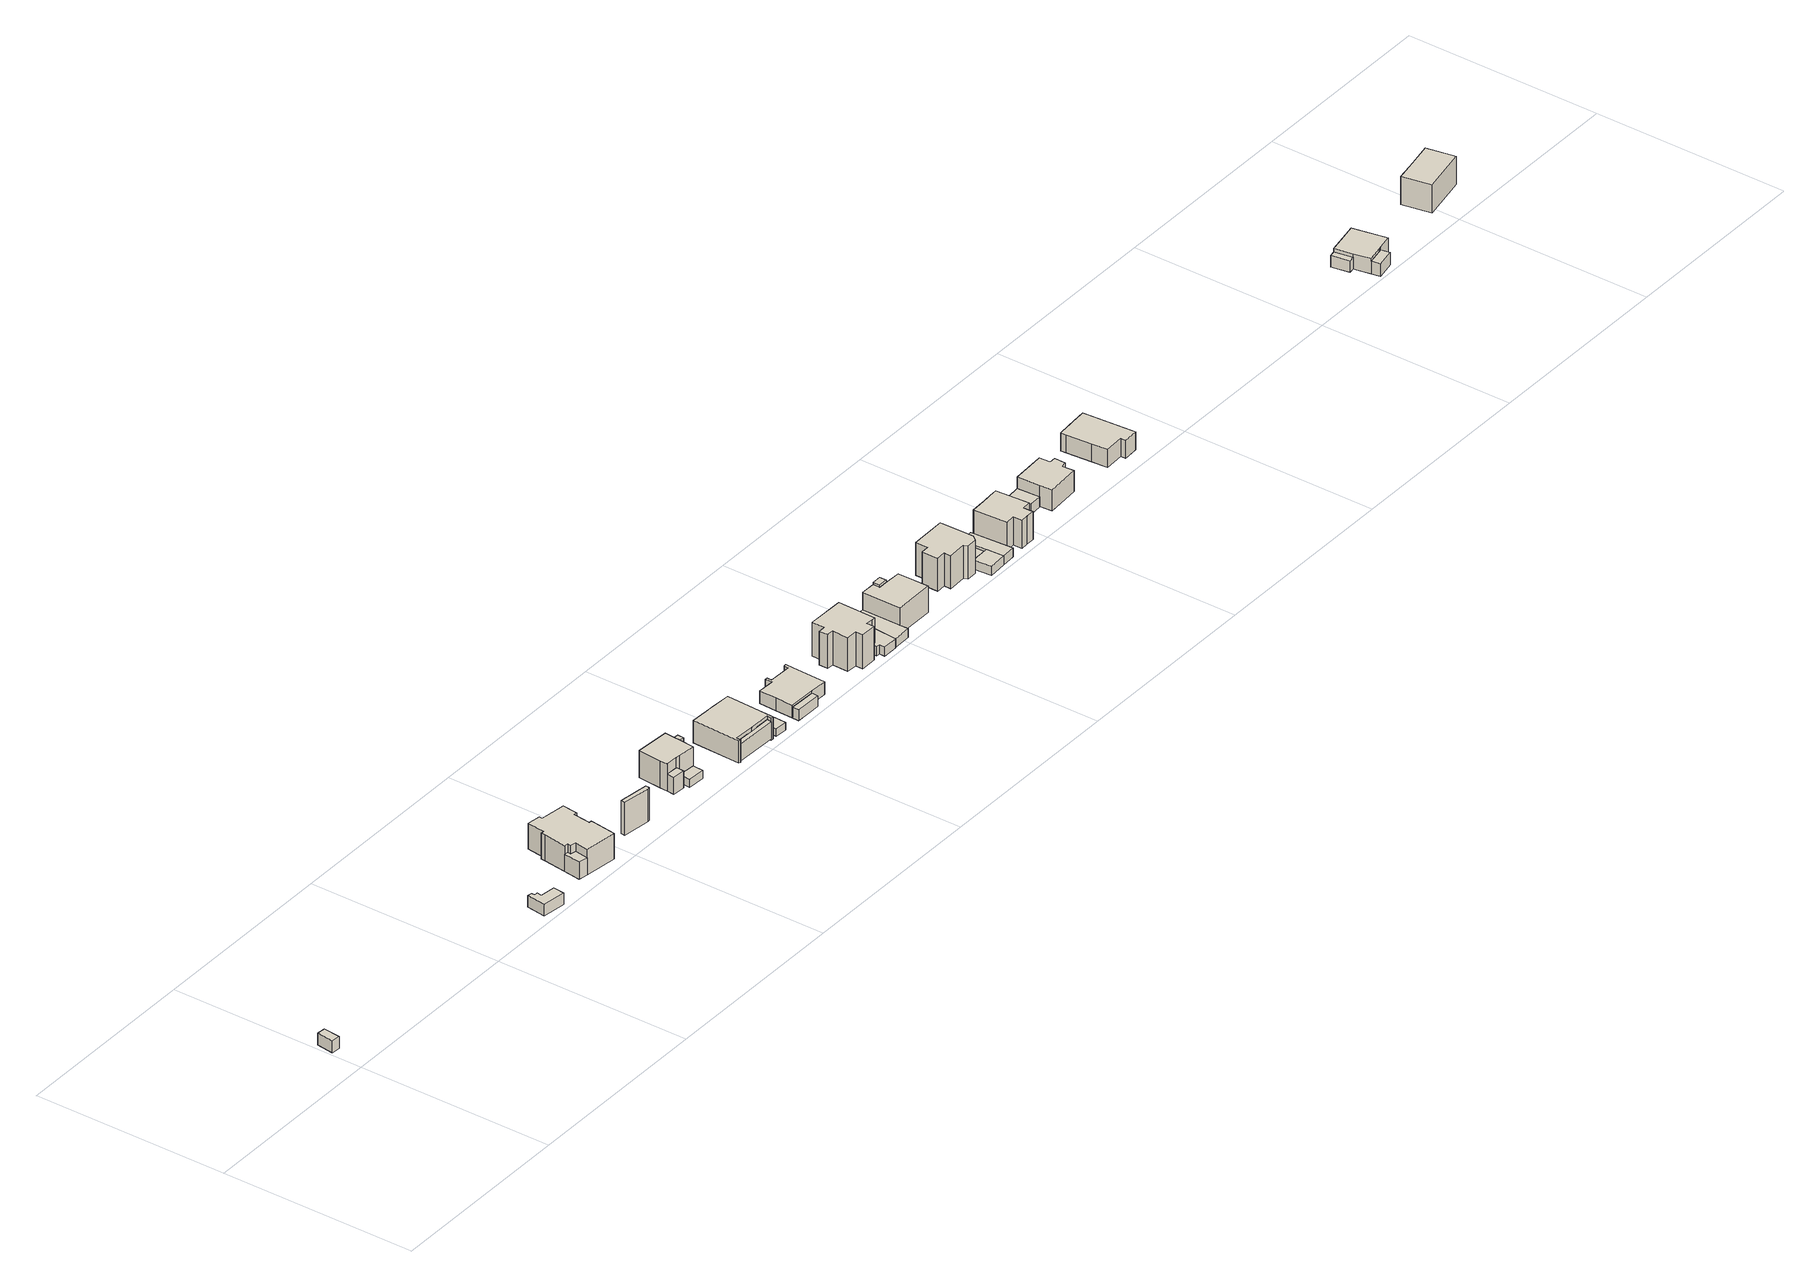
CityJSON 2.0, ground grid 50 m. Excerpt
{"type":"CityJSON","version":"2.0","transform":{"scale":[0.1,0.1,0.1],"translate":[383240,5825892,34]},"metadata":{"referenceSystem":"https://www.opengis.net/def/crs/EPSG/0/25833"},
"CityObjects":{
"building1":{"type":"Building","attributes":{"Gemeindeschluessel":"11000012","BezugspunktDach":"2200","function":"31001_2000","measuredHeight":3.1,"storeysAboveGround":1},"address":[{"country":"Germany","locality":"Berlin","thoroughfareNumber":"50 (2)","thoroughfareName":"Kamener Weg"}],"geometry":[{"type":"Solid","lod":"1","boundaries":[[[[0,1,2,3]],[[4,5,6,7]],[[4,7,3,2]],[[5,4,2,1]],[[6,5,1,0]],[[7,6,0,3]]]]}]},
"building2":{"type":"Building","attributes":{"Gemeindeschluessel":"11000012","BezugspunktDach":"2200","function":"31001_1010","measuredHeight":3,"storeysAboveGround":1},"address":[{"country":"Germany","locality":"Berlin","thoroughfareNumber":"37","thoroughfareName":"Werdohler Weg"}],"geometry":[{"type":"Solid","lod":"1","boundaries":[[[[8,9,10,11,12,13,14,15]],[[16,17,18,19,20,21,22,23]],[[16,23,15,14]],[[17,16,14,13]],[[18,17,13,12]],[[19,18,12,11]],[[20,19,11,10]],[[21,20,10,9]],[[22,21,9,8]],[[23,22,8,15]]]]}]},
"building3":{"type":"Building","attributes":{"Gemeindeschluessel":"11000012","BezugspunktDach":"2200","function":"51009_1610","measuredHeight":4.5,"storeysAboveGround":0},"address":[{"country":"Germany","locality":"Berlin"}],"geometry":[{"type":"Solid","lod":"1","boundaries":[[[[24,25,26,27,28,29]],[[30,31,32,33,34,35]],[[30,35,29,28]],[[31,30,28,27]],[[32,31,27,26]],[[33,32,26,25]],[[34,33,25,24]],[[35,34,24,29]]]]}]},
"building4":{"type":"Building","attributes":{"Gemeindeschluessel":"11000012","BezugspunktDach":"2200","function":"31001_1010","measuredHeight":6.69,"storeysAboveGround":1},"address":[{"country":"Germany","locality":"Berlin","thoroughfareNumber":"35","thoroughfareName":"Werdohler Weg"}],"geometry":[{"type":"Solid","lod":"1","boundaries":[[[[36,37,38,39,40,41,42,43,44,45,46,47,48,49,50,51,52]],[[53,54,55,56,57,58,59,60,61,62,63,64,34,33,32,31,30]],[[53,30,52,51]],[[54,53,51,50]],[[55,54,50,49]],[[56,55,49,48]],[[57,56,48,47]],[[58,57,47,46]],[[59,58,46,45]],[[60,59,45,44]],[[61,60,44,43]],[[62,61,43,42]],[[63,62,42,41]],[[64,63,41,40]],[[34,64,40,39]],[[33,34,39,38]],[[32,33,38,37]],[[31,32,37,36]],[[30,31,36,52]]]]}]},
"building5":{"type":"Building","attributes":{"Gemeindeschluessel":"11000012","BezugspunktDach":"2200","function":"51009_1610","measuredHeight":3.01,"storeysAboveGround":0},"address":[{"country":"Germany","locality":"Berlin"}],"geometry":[{"type":"Solid","lod":"1","boundaries":[[[[65,66,67,68]],[[69,70,71,72]],[[69,72,68,67]],[[70,69,67,66]],[[71,70,66,65]],[[72,71,65,68]]]]}]},
"building6":{"type":"Building","attributes":{"Gemeindeschluessel":"11000012","BezugspunktDach":"2200","function":"51009_1610","measuredHeight":8.63,"storeysAboveGround":0},"address":[{"country":"Germany","locality":"Berlin"}],"geometry":[{"type":"Solid","lod":"1","boundaries":[[[[73,74,75,76,77]],[[78,79,80,81,82]],[[78,82,77,76]],[[79,78,76,75]],[[80,79,75,74]],[[81,80,74,73]],[[82,81,73,77]]]]}]},
"building7":{"type":"Building","attributes":{"Gemeindeschluessel":"11000012","BezugspunktDach":"2200","function":"51009_1610","measuredHeight":2.46,"storeysAboveGround":0},"address":[{"country":"Germany","locality":"Berlin"}],"geometry":[{"type":"Solid","lod":"1","boundaries":[[[[83,84,85,86,87]],[[88,89,90,91,92]],[[88,92,87,86]],[[89,88,86,85]],[[90,89,85,84]],[[91,90,84,83]],[[92,91,83,87]]]]}]},
"building8":{"type":"Building","attributes":{"Gemeindeschluessel":"11000012","function":"31001_1010"},"address":[{"country":"Germany","locality":"Berlin","thoroughfareNumber":"31","thoroughfareName":"Werdohler Weg"}],"children":["building8-1","building8-2","building8-3"]},
"building8-1":{"type":"BuildingPart","attributes":{"BezugspunktDach":"2200","measuredHeight":7.03,"storeysAboveGround":2},"parents":["building8"],"geometry":[{"type":"MultiSurface","lod":"1","boundaries":[[[93,94,95,96,97,98,99,100,101]],[[102,103,104,105,106,90,88,107,108]],[[102,108,101,100]],[[103,102,100,99]],[[104,103,99,98]],[[105,104,98,97]],[[106,105,109,110]],[[90,106,96,95]],[[88,90,95,94]],[[107,88,94,93]],[[111,112,107,108,107,93,101]],[[110,109,97,96]],[[108,107,112,111]]]}]},
"building8-2":{"type":"BuildingPart","attributes":{"BezugspunktDach":"2200","measuredHeight":4.48,"storeysAboveGround":2},"parents":["building8"],"geometry":[{"type":"Solid","lod":"1","boundaries":[[[[113,112,111,114]],[[108,107,115,116]],[[108,116,114,111]],[[115,107,112,113]],[[116,115,113,114]],[[108,111,112,107]]]]}]},
"building8-3":{"type":"BuildingPart","attributes":{"BezugspunktDach":"2200","measuredHeight":7,"storeysAboveGround":2},"parents":["building8"],"geometry":[{"type":"Solid","lod":"1","boundaries":[[[[117,118,97,96]],[[109,119,120,110]],[[119,109,97,118]],[[120,119,118,117]],[[110,120,117,96]],[[109,110,96,97]]]]}]},
"building9":{"type":"Building","attributes":{"Gemeindeschluessel":"11000012","BezugspunktDach":"2200","function":"51009_1610","measuredHeight":4.5,"storeysAboveGround":0},"address":[{"country":"Germany","locality":"Berlin"}],"geometry":[{"type":"Solid","lod":"1","boundaries":[[[[121,122,123,124]],[[125,126,127,128]],[[125,128,124,123]],[[126,125,123,122]],[[127,126,122,121]],[[128,127,121,124]]]]}]},
"building10":{"type":"Building","attributes":{"Gemeindeschluessel":"11000012","BezugspunktDach":"2200","function":"31001_1010","measuredHeight":7.72,"storeysAboveGround":1},"address":[{"country":"Germany","locality":"Berlin","thoroughfareNumber":"29","thoroughfareName":"Werdohler Weg"}],"geometry":[{"type":"Solid","lod":"1","boundaries":[[[[129,130,131,132,133,134,135,136,137,138,139,140,141]],[[142,143,144,145,146,147,148,149,150,151,152,153,154]],[[142,154,141,140]],[[143,142,140,139]],[[144,143,139,138]],[[145,144,138,137]],[[146,145,137,136]],[[147,146,136,135]],[[148,147,135,134]],[[149,148,134,133]],[[150,149,133,132]],[[151,150,132,131]],[[152,151,131,130]],[[153,152,130,129]],[[154,153,129,141]]]]}]},
"building11":{"type":"Building","attributes":{"Gemeindeschluessel":"11000012","BezugspunktDach":"2200","function":"31001_2463","measuredHeight":2.08,"storeysAboveGround":1},"address":[{"country":"Germany","locality":"Berlin","thoroughfareNumber":"29 (1)","thoroughfareName":"Werdohler Weg"}],"geometry":[{"type":"Solid","lod":"1","boundaries":[[[[155,156,157,158]],[[159,160,161,162]],[[159,162,158,157]],[[160,159,157,156]],[[161,160,156,155]],[[162,161,155,158]]]]}]},
"building12":{"type":"Building","attributes":{"Gemeindeschluessel":"11000012","function":"31001_1010"},"address":[{"country":"Germany","locality":"Berlin","thoroughfareNumber":"27","thoroughfareName":"Werdohler Weg"}],"children":["building12-1","building12-2"]},
"building12-1":{"type":"BuildingPart","attributes":{"BezugspunktDach":"2200","measuredHeight":4.68,"storeysAboveGround":1},"parents":["building12"],"geometry":[{"type":"MultiSurface","lod":"1","boundaries":[[[163,164,165,166,167,168,169,170,171,172,173,174,175]],[[176,177,178,179,180,181,182,183,184,185,186,187,188]],[[176,188,175,174]],[[177,176,174,173]],[[178,177,173,172]],[[179,178,172,171]],[[180,179,171,170]],[[181,180,170,169]],[[182,181,169,168]],[[183,182,168,167]],[[184,183,167,166]],[[185,184,166,165]],[[186,185,165,164]],[[187,186,164,163]],[[189,190,191,163,175]],[[188,187,191,190,189]]]}]},
"building12-2":{"type":"BuildingPart","attributes":{"BezugspunktDach":"2200","measuredHeight":2.88,"storeysAboveGround":1},"parents":["building12"],"geometry":[{"type":"Solid","lod":"1","boundaries":[[[[192,190,189,193]],[[188,187,194,195]],[[188,195,193,189]],[[194,187,190,192]],[[195,194,192,193]],[[187,188,189,190]]]]}]},
"building13":{"type":"Building","attributes":{"Gemeindeschluessel":"11000012","BezugspunktDach":"2200","function":"31001_1010","measuredHeight":11.13,"storeysAboveGround":2},"address":[{"country":"Germany","locality":"Berlin","thoroughfareNumber":"25","thoroughfareName":"Werdohler Weg"}],"geometry":[{"type":"Solid","lod":"1","boundaries":[[[[196,197,198,199,200,201,202,203,204,205,206,207,208]],[[209,210,211,212,213,214,215,216,217,218,219,220,221]],[[209,221,208,207]],[[210,209,207,206]],[[211,210,206,205]],[[212,211,205,204]],[[213,212,204,203]],[[214,213,203,202]],[[215,214,202,201]],[[216,215,201,200]],[[217,216,200,199]],[[218,217,199,198]],[[219,218,198,197]],[[220,219,197,196]],[[221,220,196,208]]]]}]},
"building14":{"type":"Building","attributes":{"Gemeindeschluessel":"11000012","BezugspunktDach":"2200","function":"31001_2463","measuredHeight":2.42,"storeysAboveGround":1},"address":[{"country":"Germany","locality":"Berlin","thoroughfareNumber":"25 (1)","thoroughfareName":"Werdohler Weg"}],"geometry":[{"type":"Solid","lod":"1","boundaries":[[[[222,223,224,225,226,227,228,229]],[[230,231,232,233,234,235,236,237]],[[230,237,229,228]],[[231,230,228,227]],[[232,231,227,226]],[[233,232,226,225]],[[234,233,225,224]],[[235,234,224,223]],[[236,235,223,222]],[[237,236,222,229]]]]}]},
"building15":{"type":"Building","attributes":{"Gemeindeschluessel":"11000012","BezugspunktDach":"2200","function":"31001_2463","measuredHeight":2.38,"storeysAboveGround":1},"address":[{"country":"Germany","locality":"Berlin","thoroughfareNumber":"23 (1)","thoroughfareName":"Werdohler Weg"}],"geometry":[{"type":"Solid","lod":"1","boundaries":[[[[238,239,240,226,225]],[[241,242,243,244,245]],[[241,245,225,226]],[[242,241,226,240]],[[243,242,240,239]],[[244,243,239,238]],[[245,244,238,225]]]]}]},
"building16":{"type":"Building","attributes":{"Gemeindeschluessel":"11000012","function":"31001_1010"},"address":[{"country":"Germany","locality":"Berlin","thoroughfareNumber":"23","thoroughfareName":"Werdohler Weg"}],"children":["building16-1","building16-2"]},
"building16-1":{"type":"BuildingPart","attributes":{"BezugspunktDach":"2200","measuredHeight":6.84,"storeysAboveGround":2},"parents":["building16"],"geometry":[{"type":"MultiSurface","lod":"1","boundaries":[[[246,247,248,249,250,251,252]],[[242,253,254,255,256,257,243]],[[242,243,252,251]],[[253,242,251,250]],[[254,253,258,259]],[[255,254,259,260]],[[256,255,248,247]],[[257,256,247,246]],[[243,257,246,252]],[[259,258,250,249]],[[260,259,261,249,248]]]}]},
"building16-2":{"type":"BuildingPart","attributes":{"BezugspunktDach":"2200","measuredHeight":7.44,"storeysAboveGround":2},"parents":["building16"],"geometry":[{"type":"MultiSurface","lod":"1","boundaries":[[[262,263,264,265]],[[258,266,260,259]],[[250,249,259,265,264]],[[266,258,264,263]],[[260,266,263,262]],[[249,248,262,265]],[[258,259,249,250]],[[259,260,248,249]]]}]},
"building17":{"type":"Building","attributes":{"Gemeindeschluessel":"11000012","BezugspunktDach":"2200","function":"31001_1010","measuredHeight":8.66,"storeysAboveGround":2},"address":[{"country":"Germany","locality":"Berlin","thoroughfareNumber":"21","thoroughfareName":"Werdohler Weg"}],"geometry":[{"type":"Solid","lod":"1","boundaries":[[[[267,268,269,270,271,272,273,274,275,276,277,278]],[[279,280,281,282,283,284,285,286,287,288,289,290]],[[279,290,278,277]],[[280,279,277,276]],[[281,280,276,275]],[[282,281,275,274]],[[283,282,274,273]],[[284,283,273,272]],[[285,284,272,271]],[[286,285,271,270]],[[287,286,270,269]],[[288,287,269,268]],[[289,288,268,267]],[[290,289,267,278]]]]}]},
"building18":{"type":"Building","attributes":{"Gemeindeschluessel":"11000012","BezugspunktDach":"2200","function":"51009_1610","measuredHeight":2.36,"storeysAboveGround":0},"address":[{"country":"Germany","locality":"Berlin"}],"geometry":[{"type":"Solid","lod":"1","boundaries":[[[[291,292,293,294,295]],[[296,297,298,299,283]],[[296,283,295,294]],[[297,296,294,293]],[[298,297,293,292]],[[299,298,292,291]],[[283,299,291,295]]]]}]},
"building19":{"type":"Building","attributes":{"Gemeindeschluessel":"11000012","BezugspunktDach":"2200","function":"31001_2463","measuredHeight":2.29,"storeysAboveGround":1},"address":[{"country":"Germany","locality":"Berlin","thoroughfareNumber":"21 (1)","thoroughfareName":"Werdohler Weg"}],"geometry":[{"type":"Solid","lod":"1","boundaries":[[[[295,294,300,301]],[[302,303,304,305]],[[302,305,301,300]],[[303,302,300,294]],[[304,303,294,295]],[[305,304,295,301]]]]}]},
"building20":{"type":"Building","attributes":{"Gemeindeschluessel":"11000012","BezugspunktDach":"2200","function":"31001_2463","measuredHeight":2.32,"storeysAboveGround":1},"address":[{"country":"Germany","locality":"Berlin","thoroughfareNumber":"19 (1)","thoroughfareName":"Werdohler Weg"}],"geometry":[{"type":"Solid","lod":"1","boundaries":[[[[293,292,306,307,308]],[[309,310,311,312,313]],[[309,313,308,307]],[[310,309,307,306]],[[311,310,306,292]],[[312,311,292,293]],[[313,312,293,308]]]]}]},
"building21":{"type":"Building","attributes":{"Gemeindeschluessel":"11000012","BezugspunktDach":"2200","function":"31001_1010","measuredHeight":8.92,"storeysAboveGround":1},"address":[{"country":"Germany","locality":"Berlin","thoroughfareNumber":"19","thoroughfareName":"Werdohler Weg"}],"geometry":[{"type":"Solid","lod":"1","boundaries":[[[[314,315,316,317,318,319,320,321,322,323,324,325]],[[326,327,328,329,330,331,332,333,334,335,336,337]],[[326,337,325,324]],[[327,326,324,323]],[[328,327,323,322]],[[329,328,322,321]],[[330,329,321,320]],[[331,330,320,319]],[[332,331,319,318]],[[333,332,318,317]],[[334,333,317,316]],[[335,334,316,315]],[[336,335,315,314]],[[337,336,314,325]]]]}]},
"building22":{"type":"Building","attributes":{"Gemeindeschluessel":"11000012","BezugspunktDach":"2200","function":"31001_2463","measuredHeight":2.61,"storeysAboveGround":1},"address":[{"country":"Germany","locality":"Berlin","thoroughfareNumber":"17 (1)","thoroughfareName":"Werdohler Weg"}],"geometry":[{"type":"Solid","lod":"1","boundaries":[[[[338,339,340,341]],[[342,343,344,345]],[[342,345,341,340]],[[343,342,340,339]],[[344,343,339,338]],[[345,344,338,341]]]]}]},
"building23":{"type":"Building","attributes":{"Gemeindeschluessel":"11000012","BezugspunktDach":"2200","function":"31001_1010","measuredHeight":7.73,"storeysAboveGround":1},"address":[{"country":"Germany","locality":"Berlin","thoroughfareNumber":"17","thoroughfareName":"Werdohler Weg"}],"geometry":[{"type":"Solid","lod":"1","boundaries":[[[[346,347,348,349,350,351,352,353,354]],[[355,356,357,358,359,360,361,362,363]],[[355,363,354,353]],[[356,355,353,352]],[[357,356,352,351]],[[358,357,351,350]],[[359,358,350,349]],[[360,359,349,348]],[[361,360,348,347]],[[362,361,347,346]],[[363,362,346,354]]]]}]},
"building24":{"type":"Building","attributes":{"Gemeindeschluessel":"11000012","BezugspunktDach":"2200","function":"31001_1010","measuredHeight":5.37,"storeysAboveGround":1},"address":[{"country":"Germany","locality":"Berlin","thoroughfareNumber":"15","thoroughfareName":"Werdohler Weg"}],"geometry":[{"type":"Solid","lod":"1","boundaries":[[[[364,365,366,367,368,369,370,371,372,373,374]],[[375,376,377,378,379,380,381,382,383,384,385]],[[375,385,374,373]],[[376,375,373,372]],[[377,376,372,371]],[[378,377,371,370]],[[379,378,370,369]],[[380,379,369,368]],[[381,380,368,367]],[[382,381,367,366]],[[383,382,366,365]],[[384,383,365,364]],[[385,384,364,374]]]]}]},
"building25":{"type":"Building","attributes":{"Gemeindeschluessel":"11000012","BezugspunktDach":"2200","function":"51009_1610","measuredHeight":3.03,"storeysAboveGround":0},"address":[{"country":"Germany","locality":"Berlin"}],"geometry":[{"type":"Solid","lod":"1","boundaries":[[[[386,387,388,389]],[[390,391,392,393]],[[390,393,389,388]],[[391,390,388,387]],[[392,391,387,386]],[[393,392,386,389]]]]}]},
"building26":{"type":"Building","attributes":{"Gemeindeschluessel":"11000012","function":"31001_1010"},"address":[{"country":"Germany","locality":"Berlin","thoroughfareNumber":"44","thoroughfareName":"Attendorner Weg"}],"children":["building26-1","building26-2"]},
"building26-1":{"type":"BuildingPart","attributes":{"BezugspunktDach":"2200","measuredHeight":4.71,"storeysAboveGround":1},"parents":["building26"],"geometry":[{"type":"MultiSurface","lod":"1","boundaries":[[[394,395,396,397,398,399,400,401]],[[402,403,404,405,406,407,408,409]],[[402,409,401,400]],[[403,402,400,399]],[[404,403,399,398]],[[405,404,398,397]],[[410,411,405,397,396]],[[412,410,406,396,395]],[[408,407,395,394]],[[409,408,394,401]],[[406,405,411,410]],[[407,406,410,412]]]}]},
"building26-2":{"type":"BuildingPart","attributes":{"BezugspunktDach":"2200","measuredHeight":3.33,"storeysAboveGround":1},"parents":["building26"],"geometry":[{"type":"MultiSurface","lod":"1","boundaries":[[[413,414,411,412]],[[405,415,416,407]],[[407,406,405]],[[415,405,411,414]],[[416,415,414,413]],[[407,416,413,412]],[[405,406,410,411]],[[412,410,406,407]]]}]},
"building27":{"type":"Building","attributes":{"Gemeindeschluessel":"11000012","BezugspunktDach":"2200","function":"31001_1010","measuredHeight":10.54,"storeysAboveGround":1},"address":[{"country":"Germany","locality":"Berlin","thoroughfareNumber":"45","thoroughfareName":"Attendorner Weg"}],"geometry":[{"type":"Solid","lod":"1","boundaries":[[[[417,418,419,420,421]],[[422,423,424,425,426]],[[422,426,421,420]],[[423,422,420,419]],[[424,423,419,418]],[[425,424,418,417]],[[426,425,417,421]]]]}]}
},
"vertices":[
[31,81,32],[36,124,32],[15,126,32],[9,83,32],[15,126,1],[36,124,1],[31,81,1],[9,83,1],
[756,13,33],[760,42,33],[721,47,33],[723,59,33],[714,60,33],[714,68,33],[703,70,33],[696,21,33],[703,70,3],[714,68,3],[714,60,3],[723,59,3],[721,47,3],[760,42,3],[756,13,3],[696,21,3],
[877,39,48],[882,73,48],[868,76,48],[869,85,48],[859,86,48],[853,43,48],[859,86,3],[869,85,3],[868,76,3],[882,73,3],[877,39,3],[853,43,3],
[869,85,70],[868,76,70],[882,73,70],[877,39,70],[960,28,70],[969,95,70],[962,95,70],[967,139,70],[975,138,70],[980,178,70],[915,187,70],[916,195,70],[882,200,70],[876,154,70],[868,155,70],[867,144,70],[859,86,70],[867,144,3],[868,155,3],[876,154,3],[882,200,3],[916,195,3],[915,187,3],[980,178,3],[975,138,3],[967,139,3],[962,95,3],[969,95,3],[960,28,3],
[969,95,34],[975,138,34],[967,139,34],[962,95,34],[967,139,4],[975,138,4],[969,95,4],[962,95,4],
[1118,53,89],[1123,53,89],[1124,63,89],[1047,73,89],[1046,62,89],[1047,73,3],[1124,63,3],[1123,53,3],[1118,53,3],[1046,62,3],
[1319,54,25],[1321,81,25],[1299,83,25],[1277,85,25],[1275,57,25],[1277,85,4],[1299,83,4],[1321,81,4],[1319,54,4],[1275,57,4],
[1266,86,75],[1277,85,75],[1321,81,75],[1324,119,75],[1325,135,75],[1327,160,75],[1241,166,75],[1236,107,75],[1235,88,75],[1236,107,4],[1241,166,4],[1327,160,4],[1325,135,4],[1324,119,4],[1266,86,4],[1235,88,4],[1325,135,5],[1324,119,5],[1235,88,49],[1266,86,49],
[1265,66,49],[1233,68,49],[1265,66,4],[1233,68,4],
[1336,118,75],[1337,134,75],[1337,134,5],[1336,118,5],
[1525,22,51],[1527,34,51],[1419,37,51],[1418,26,51],[1419,37,6],[1527,34,6],[1525,22,6],[1418,26,6],
[1418,26,61],[1419,37,61],[1472,35,61],[1527,34,61],[1525,22,61],[1531,22,61],[1531,34,61],[1536,147,61],[1491,149,61],[1477,150,61],[1464,150,61],[1418,152,61],[1413,27,61],[1418,152,3],[1464,150,3],[1477,150,3],[1491,149,3],[1536,147,3],[1531,34,3],[1531,22,3],[1525,22,3],[1527,34,3],[1472,35,3],[1419,37,3],[1418,26,3],[1413,27,3],
[1574,20,23],[1577,87,23],[1546,88,23],[1543,22,23],[1546,88,3],[1577,87,3],[1574,20,3],[1543,22,3],
[1686,32,38],[1731,31,38],[1734,119,38],[1735,138,38],[1729,137,38],[1728,125,38],[1669,127,38],[1669,139,38],[1663,139,38],[1663,121,38],[1621,123,38],[1619,78,38],[1618,34,38],[1619,78,5],[1621,123,5],[1663,121,5],[1663,139,5],[1669,139,5],[1669,127,5],[1728,125,5],[1729,137,5],[1735,138,5],[1734,119,5],[1731,31,5],[1686,32,5],[1618,34,5],[1618,34,33],[1686,32,33],[1686,32,26],
[1685,15,33],[1617,17,33],[1685,15,5],[1617,17,5],
[1832,83,93],[1831,42,93],[1858,41,93],[1858,22,93],[1899,22,93],[1899,41,93],[1917,40,93],[1926,40,93],[1928,137,93],[1833,139,93],[1832,106,93],[1815,106,93],[1815,84,93],[1815,106,5],[1832,106,5],[1833,139,5],[1928,137,5],[1926,40,5],[1917,40,5],[1899,41,5],[1899,22,5],[1858,22,5],[1858,41,5],[1831,42,5],[1832,83,5],[1815,84,5],
[1917,28,28],[1926,27,28],[1926,13,28],[1965,13,28],[1975,136,28],[1928,137,28],[1926,40,28],[1917,40,28],[1926,40,4],[1928,137,4],[1975,136,4],[1965,13,4],[1926,13,4],[1926,27,4],[1917,28,4],[1917,40,4],
[2012,14,28],[2012,35,28],[2012,135,28],[1975,136,5],[2012,135,5],[2012,35,5],[2012,14,5],[1965,13,5],
[2114,35,74],[2114,115,74],[2072,116,74],[2049,116,74],[2049,134,74],[2012,135,74],[2012,35,74],[2049,134,5],[2049,116,5],[2072,116,5],[2114,115,5],[2114,35,5],[2049,134,6],[2049,116,6],[2072,116,6],[2049,116,41],
[2072,116,80],[2072,134,80],[2049,134,80],[2049,116,80],[2072,134,6],
[2192,66,91],[2216,67,91],[2216,49,91],[2263,50,91],[2268,41,91],[2294,41,91],[2305,54,91],[2304,138,91],[2304,142,91],[2213,140,91],[2213,108,91],[2192,108,91],[2213,108,5],[2213,140,5],[2304,142,5],[2304,138,5],[2305,54,5],[2294,41,5],[2268,41,5],[2263,50,5],[2216,49,5],[2216,67,5],[2192,66,5],[2192,108,5],
[2308,8,29],[2356,10,29],[2354,55,29],[2345,55,29],[2305,54,29],[2345,55,5],[2354,55,5],[2356,10,5],[2308,8,5],
[2343,139,29],[2304,138,29],[2343,139,6],[2345,55,6],[2305,54,6],[2304,138,6],
[2392,12,29],[2386,121,29],[2350,119,29],[2386,121,6],[2392,12,6],[2356,10,6],[2354,55,6],[2350,119,6],
[2404,37,79],[2428,38,79],[2429,15,79],[2449,16,79],[2470,16,79],[2469,40,79],[2492,42,79],[2487,128,79],[2468,127,79],[2443,125,79],[2422,124,79],[2399,123,79],[2422,124,6],[2443,125,6],[2468,127,6],[2487,128,6],[2492,42,6],[2469,40,6],[2470,16,6],[2449,16,6],[2429,15,6],[2428,38,6],[2404,37,6],[2399,123,6],
[2545,75,34],[2577,77,34],[2574,134,34],[2541,132,34],[2574,134,7],[2577,77,7],[2545,75,7],[2541,132,7],
[2577,77,64],[2579,45,64],[2666,50,64],[2664,80,64],[2678,82,64],[2679,111,64],[2663,111,64],[2661,139,64],[2574,134,64],[2661,139,9],[2663,111,9],[2679,111,9],[2678,82,9],[2664,80,9],[2666,50,9],[2579,45,9],[2577,77,9],[2574,134,9],
[2778,153,54],[2783,88,54],[2785,47,54],[2836,50,54],[2837,37,54],[2875,39,54],[2874,53,54],[2866,173,54],[2832,171,54],[2810,169,54],[2777,167,54],[2810,169,7],[2832,171,7],[2866,173,7],[2874,53,7],[2875,39,7],[2837,37,7],[2836,50,7],[2785,47,7],[2783,88,7],[2778,153,7],[2777,167,7],
[3691,64,39],[3706,66,39],[3697,112,39],[3682,109,39],[3697,112,9],[3706,66,9],[3691,64,9],[3682,109,9],
[3706,66,48],[3714,25,48],[3756,33,48],[3761,34,48],[3799,41,48],[3782,128,48],[3740,120,48],[3697,112,48],[3740,120,8],[3782,128,8],[3799,41,8],[3761,34,8],[3756,33,8],[3714,25,8],[3706,66,8],[3697,112,8],[3756,33,41],[3761,34,41],[3714,25,41],
[3718,2,41],[3765,11,41],[3765,11,8],[3718,2,8],
[3977,54,82],[4096,77,82],[4082,150,82],[4023,139,82],[3963,128,82],[4023,139,9],[4082,150,9],[4096,77,9],[3977,54,9],[3963,128,9]
]}
